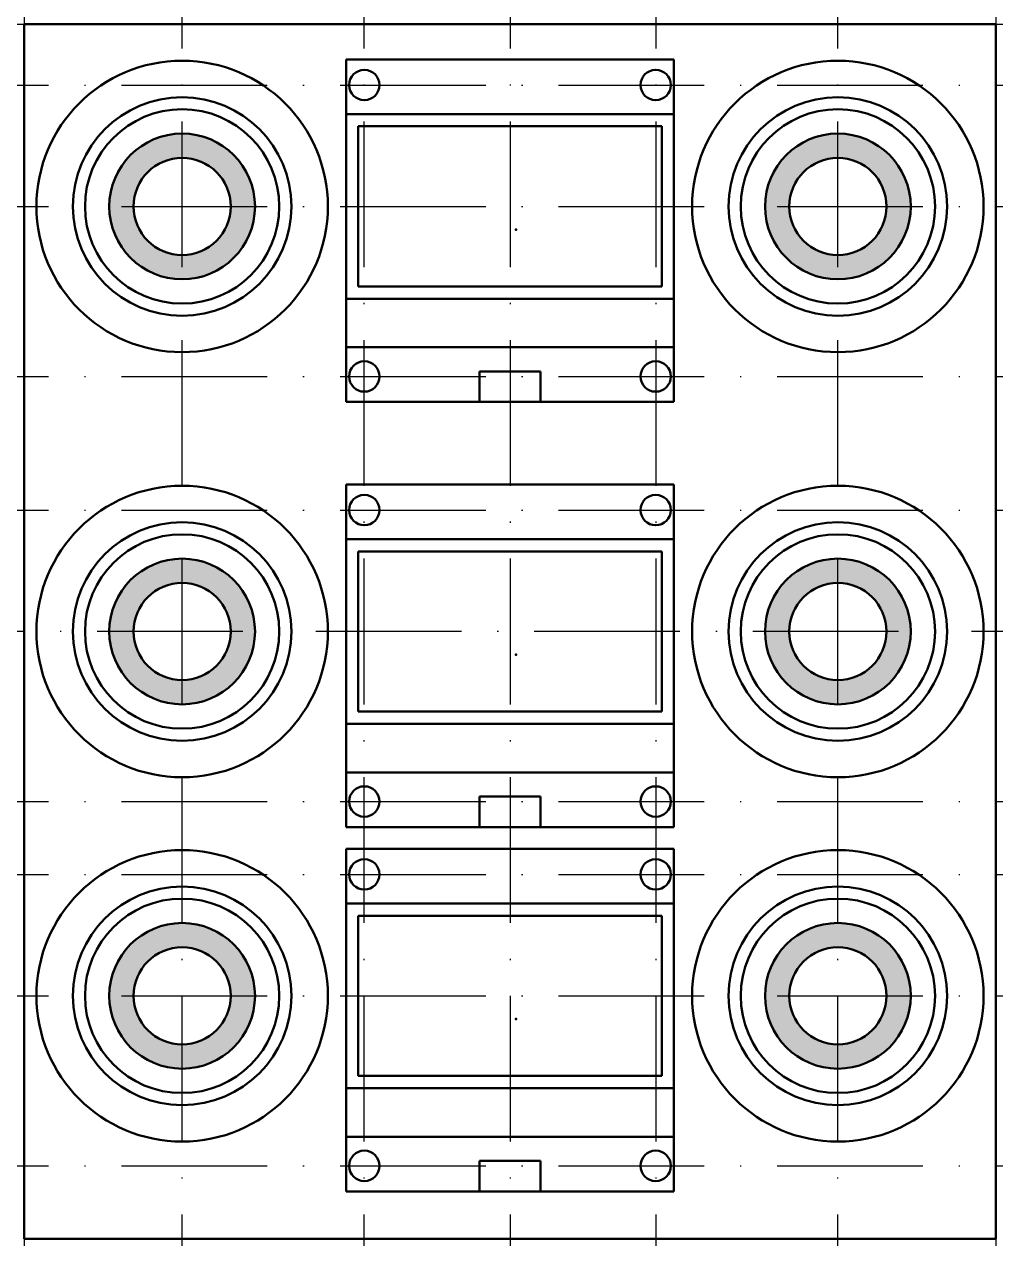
# Model space of a CAD drawing. Header units: millimetres. Extents: x -40 to 40, y 0 to 100.
import ezdxf

# ---------------------------------------------------------------- set-up
doc = ezdxf.new("R2010")
doc.units = ezdxf.units.MM
doc.linetypes.add('ACAD_ISO10W100', pattern=[18, 12, -2.95, 0.1, -2.95])
doc.layers.get('0').update_dxf_attribs({"lineweight": 50, "true_color": 0xffffff})
doc.layers.add('Centerlines', color=1, linetype='ACAD_ISO10W100', lineweight=25, true_color=0xff0000)

# ---------------------------------------------------------------- blocks, each defined once
blk = doc.blocks.new('screen')
for p, q in [((13.5, 12.1), (-13.5, 12.1)), ((-13.5, 12.1), (-13.5, -16.1)), ((13.5, -16.1), (13.5, 12.1)), ((13.5, 12.1), (13.5, 7.6)), ((13.5, 7.6), (-13.5, 7.6)), ((-12.5, 6.6), (-12.5, -6.6)), ((-12.5, 6.6), (12.5, 6.6)), ((12.5, -6.6), (12.5, 6.6)), ((12.5, 6.6), (12.5, -6.6)), ((12.5, -6.6), (-12.5, -6.6)), ((13.5, -7.6), (-13.5, -7.6)), ((-12.5, -7.6), (12.5, -7.6)), ((13.5, -16.1), (13.5, -7.6)), ((13.5, -11.6), (-13.5, -11.6)), ((13.5, -16.1), (13.5, -11.6)), ((-2.5, -16.1), (-2.5, -13.6)), ((-2.5, -13.6), (2.5, -13.6)), ((2.5, -13.6), (2.5, -16.1)), ((-13.5, -16.1), (13.5, -16.1))]:
    blk.add_line(p, q)
for centre in [(-12, 10), (12, 10), (-12, -14), (12, -14)]:
    blk.add_circle(centre, 1.25)
blk.add_point((0.5, -1.9))
blk = doc.blocks.new('white_button')
h = blk.add_hatch(color=256)
edge = h.paths.add_edge_path()
edge.add_arc((0, 0), 4, 0, 360)
edge = h.paths.add_edge_path()
edge.add_arc((0, 0), 6, 0, 360)
for radius in [12, 9, 8, 6, 4]:
    blk.add_circle((0, 0), radius)
blk = doc.blocks.new('blue_button')
at = {"true_color": 0x0000ff}
h = blk.add_hatch(color=5, dxfattribs=at)
edge = h.paths.add_edge_path()
edge.add_arc((0, 0), 6, 0, 360)
edge = h.paths.add_edge_path()
edge.add_arc((0, 0), 4, 0, 360)
for radius in [12, 9, 8, 6, 4]:
    blk.add_circle((0, 0), radius)

msp = doc.modelspace()

# ---------------------------------------------------------------- linework, layer by layer
for p, q in [((-40, 0), (-40, 100)), ((-40, 100), (40, 100)), ((40, 100), (40, 0)), ((40, 0), (-40, 0))]:
    msp.add_line(p, q)
at = {"layer": 'Centerlines'}
for p, direction in [((-40, 100), (0, -1)), ((-40, 100), (1, 0)), ((-27, 85), (0, 1)), ((-12, -14), (0, 1)), ((-12, 26), (0, 1)), ((-12, 66), (0, 1)), ((0, 0), (0, -1)), ((0, 40), (0, -1)), ((0, 80), (0, -1)), ((12, 10), (0, -1)), ((12, 50), (0, -1)), ((12, 90), (0, -1)), ((27, 56.05), (0, 1)), ((40, 100), (0, -1)), ((-12, 95), (1, 0)), ((-27, 85), (1, 0)), ((-12, 71), (1, 0)), ((-12, 60), (1, 0)), ((27, 50), (-1, 0)), ((-12, 36), (1, 0)), ((-12, 30), (1, 0)), ((-27, 20), (1, 0)), ((-12, 6), (1, 0))]:
    msp.add_xline(p, direction, dxfattribs=at)

# ---------------------------------------------------------------- block references
for name, p in [('white_button', (-27, 85)), ('screen', (0, 85)), ('white_button', (27, 85)), ('white_button', (-27, 50)), ('screen', (0, 50)), ('blue_button', (27, 50)), ('white_button', (-27, 20)), ('screen', (0, 20)), ('blue_button', (27, 20))]:
    msp.add_blockref(name, p)

doc.saveas('drawing.dxf')
